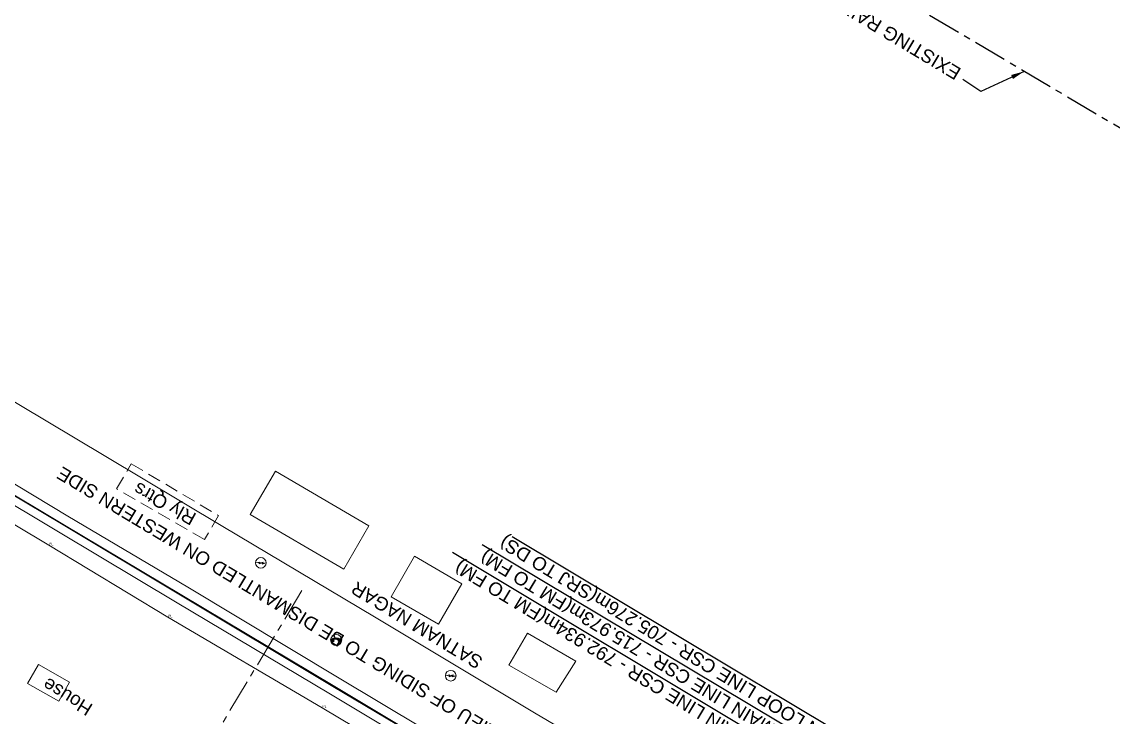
# Model space of a CAD drawing. Header units: metres. Extents: x 593168 to 611286, y 3401475 to 3412398.
# Drawn here: x 599851.9 to 600056.3, y 3408392.8 to 3408523 of the extents above; entities that cross this region are included whole.
import ezdxf
from ezdxf.enums import TextEntityAlignment as Align

# ---------------------------------------------------------------- set-up
doc = ezdxf.new("R2010")
doc.units = ezdxf.units.M
doc.header["$MEASUREMENT"] = 0
doc.linetypes.add('CENTER', pattern=[2, 1.25, -0.25, 0.25, -0.25])
doc.linetypes.add('DASHED', pattern=[0.75, 0.5, -0.25])
for name, color, linetype, lineweight in [('Electric Pole', 251, 'Continuous', 0), ('Existing IR Track', 143, 'Continuous', 0), ('Govt buliding', 251, 'Continuous', 0), ('IR PROP. DETAILS', 190, 'Continuous', 0), ('Pipe Line', 4, 'Continuous', 0), ('Residential Building Pucca', 251, 'Continuous', 0), ('Residential Building Semipucca', 251, 'Continuous', 0), ('SRJ CH. in Station', 7, 'Continuous', 0), ('Subroad Edge', 34, 'Continuous', 0), ('Telephone_Pole', 251, 'Continuous', 0), ('Text1', 251, 'Continuous', 0), ('Village Name', 7, 'Continuous', 0)]:
    doc.layers.add(name, color=color, linetype=linetype, lineweight=lineweight)
doc.layers.add('Existing Railway Boundary', color=7, linetype='CENTER')
doc.styles.get("Standard").update_dxf_attribs({"font": 'arial_0.ttf'})
doc.styles.add('Vill txt', font='arial_0.ttf', dxfattribs={"height": 3})
doc.dimstyles.new('ISO-25', dxfattribs={"dimtxt": 2.5, "dimasz": 2.5, "dimexe": 1.25, "dimexo": 0.625, "dimtad": 1, "dimtxsty": 'Standard', "dimcen": 2.5, "dimadec": 0, "dimazin": 0, "dimtfac": 1, "dimtmove": 0, "dimatfit": 3, "dimfxl": 1, "dimarcsym": 0})
doc.dimstyles.get("Standard").update_dxf_attribs({"dimtxt": 0.18, "dimasz": 0.18, "dimexe": 0.18, "dimexo": 0.0625, "dimgap": 0.09, "dimtad": 0, "dimtih": 1, "dimtoh": 1, "dimdec": 4, "dimzin": 0, "dimdsep": 46, "dimtxsty": 'Standard', "dimcen": 0.09, "dimadec": 0, "dimazin": 0, "dimtfac": 1, "dimtdec": 4, "dimtofl": 0, "dimtmove": 0, "dimatfit": 3, "dimfxl": 1, "dimtolj": 1, "dimtzin": 0, "dimarcsym": 0})

# ---------------------------------------------------------------- blocks, each defined once
blk = doc.blocks.new('EP')
blk.add_hatch(color=8).paths.add_polyline_path([(-0.21, -0.05), (-0.21, 0.16), (-0.93, -0.01), (-0.31, 0.07), (-0.31, -0.19), (0.31, 0), (0.31, -0.24), (0.94, -0.01), (0.41, -0.1), (0.43, 0.15)])
at = {"color": 8}
for p, q in [((-0.93, -0.01), (-0.21, 0.16)), ((-0.31, 0.07), (-0.93, -0.01)), ((-0.31, -0.19), (-0.31, 0.07)), ((0.31, 0), (-0.31, -0.19)), ((-0.21, 0.16), (-0.21, -0.05)), ((-0.21, -0.05), (0.43, 0.15)), ((0.31, -0.24), (0.31, 0)), ((0.43, 0.15), (0.41, -0.1)), ((0.94, -0.01), (0.31, -0.24)), ((0.41, -0.1), (0.94, -0.01))]:
    blk.add_line(p, q, dxfattribs=at)
blk.add_circle((0, 0), 1, dxfattribs=at)
blk = doc.blocks.new('TP')
at = {"layer": 'Telephone_Pole'}
blk.add_hatch(color=8, dxfattribs=at).paths.add_polyline_path([(0.49, 0.08, -0.516403), (0.5, 0.04, 0.157799), (0.42, -0.19, 0.257253), (0.43, -0.21), (0.7, -0.4, 0.297943), (0.73, -0.4, 0.213635), (0.94, -0.09, 0.292624), (0.86, 0.1, 0.314672), (-0.86, 0.1, 0.297888), (-0.94, -0.1, 0.205841), (-0.73, -0.4, 0.297943), (-0.7, -0.4), (-0.43, -0.21, 0.257253), (-0.42, -0.19, 0.155164), (-0.5, 0.04, -0.510878), (-0.49, 0.08, -0.167449)])
at = {"layer": 'Telephone_Pole', "color": 8}
for p, q in [((-0.7, -0.4), (-0.43, -0.21)), ((-0.44, -0.22), (-0.44, -0.22)), ((0.7, -0.4), (0.43, -0.21)), ((0.44, -0.22), (0.44, -0.22))]:
    blk.add_line(p, q, dxfattribs=at)
blk.add_circle((0, 0), 1.03, dxfattribs=at)
for centre, radius, start, end in [((0.01, -1.13), 1.5, 55.3659, 125.2353), ((-0.48, 0.05), 0.0243, 109.2181, 217.464), ((-0.82, -0.21), 0.402, 2.1844, 37.464), ((0.01, -1.34), 1.5, 71.1943, 109.2181), ((0.82, -0.21), 0.402, 141.9464, 177.8156), ((0.48, 0.06), 0.0243, 321.9464, 71.1943), ((0.75, -0.06), 0.194, 350.1231, 55.3659), ((-0.44, -0.19), 0.0258, 304.4776, 2.1844), ((0.44, -0.19), 0.0258, 177.8156, 235.5224), ((0.72, -0.38), 0.0258, 235.5224, 301.8866), ((0.49, -0.01), 0.462, 301.8866, 350.1231)]:
    blk.add_arc(centre, radius, start, end, dxfattribs=at)

msp = doc.modelspace()

# ---------------------------------------------------------------- linework, layer by layer
at = {"layer": 'Existing IR Track', "flags": 128}
msp.add_lwpolyline([(599953.8819, 3408370.6117), (599933.1033, 3408383.014), (599909.3811, 3408397.2151), (599881.0019, 3408414.1459), (599858.7381, 3408427.4473), (599832.5054, 3408443.1251), (599814.7325, 3408453.7146), (599788.5317, 3408469.4269), (599768.6156, 3408481.2662), (599748.4939, 3408493.3123), (599718.6366, 3408511.2497)], dxfattribs=at)
at = {"layer": 'Existing Railway Boundary', "ltscale": 5}
msp.add_lwpolyline([(600068.3432, 3408361.2078), (600130.6112, 3408459.8878), (599836.1292, 3408634.1143), (599768.1577, 3408518.5779), (599661.815, 3408580.4349), (599612.2027, 3408612.2329), (599553.6452, 3408693.0476), (599543.655, 3408685.9527), (599543.655, 3408683.2921), (599530.154, 3408666.7376), (599508.5547, 3408629.4251), (598272.8019, 3409311.3517), (598226.2603, 3409339.3887), (598151.2488, 3409384.2728), (597917.699, 3409525.8316), (597735.9935, 3409630.0193)], dxfattribs=at)
at = {"layer": 'Govt buliding', "color": 88, "linetype": 'DASHED', "ltscale": 5}
msp.add_polyline3d([(599888.7294, 3408430.5033, 261.6364), (599886.0934, 3408426.0103, 260.1239), (599869.6417, 3408435.5183, 260.1849), (599872.3866, 3408440.1969, 260.1849)], close=True, dxfattribs=at)
at = {"layer": 'IR PROP. DETAILS'}
for points in [[(600077.132, 3408292.8484, -0.01232338), (600040.6865, 3408315.903), (599989.7502, 3408349.9099, 0.01420223), (599947.6506, 3408376.3202), (599940.3295, 3408380.6281), (599933.9632, 3408384.4526), (599910.2409, 3408398.6538), (599881.8606, 3408415.5852), (599859.5977, 3408428.886), (599833.3643, 3408444.5643), (599815.5925, 3408455.1532), (599789.3909, 3408470.866), (599769.4742, 3408482.7056), (599749.3559, 3408494.7496), (599719.4838, 3408512.6636), (599673.1641, 3408540.5174)], [(599727.2245, 3408525.5444), (599757.0707, 3408507.6136), (599777.159, 3408495.5875), (599797.0806, 3408483.745), (599823.2887, 3408468.0283), (599841.0508, 3408457.4452), (599867.291, 3408441.7629), (599889.5457, 3408428.467), (599917.9358, 3408411.5297), (599941.6594, 3408397.3277), (599947.9367, 3408393.5561), (599955.2578, 3408389.2481, -0.01420223), (599998.079, 3408362.3851), (600049.0153, 3408328.3781, 0.01232338), (600084.8361, 3408305.7188)]]:
    msp.add_lwpolyline(points, format="xyb", dxfattribs=at)
at = {"layer": 'Pipe Line'}
msp.add_polyline3d([(600196.803, 3408218.776, 259.189), (600178.618, 3408232.53, 259.195), (600163.125, 3408242.123, 259.196), (600136.915, 3408257.691, 259.167), (600111.276, 3408272.775, 259.1), (600084.915, 3408288.453, 258.998), (600059.13, 3408303.882, 258.969), (599984.187, 3408348.936, 258.923), (599955.791, 3408365.898, 258.994), (599931.935, 3408380.325, 258.94), (599908.133, 3408394.497, 258.927), (599879.266, 3408411.472, 258.87), (599856.958, 3408424.961, 258.89), (599831.098, 3408440.387, 259.174), (599813.093, 3408451.16, 258.999), (599790.189, 3408464.58, 258.696)], dxfattribs=at)
at = {"layer": 'Residential Building Pucca'}
for points in [[(599916.9098, 3408428.5738, 259.758), (599912.1866, 3408420.4906, 258.9802), (599894.6971, 3408430.6962, 262.1733), (599899.4284, 3408438.7934, 262.1733)], [(599929.9214, 3408410.1522, 258.8183), (599921.0792, 3408415.3043, 259.1152), (599925.4585, 3408422.8771, 259.4898), (599934.3043, 3408417.7229, 259.4898)], [(599951.9833, 3408397.4394, 261.8134), (599943.1404, 3408402.5176, 259.3161), (599946.5928, 3408408.492, 259.3606), (599955.697, 3408403.2637, 259.3606)]]:
    msp.add_polyline3d(points, close=True, dxfattribs=at)
at = {"layer": 'Residential Building Semipucca'}
msp.add_polyline3d([(599854.9872, 3408402.6228, 261.9014), (599860.8427, 3408399.3301, 260.1589), (599858.8302, 3408395.7382, 260.1529), (599852.9746, 3408399.0309, 261.8954)], close=True, dxfattribs=at)
at = {"layer": 'SRJ CH. in Station', "color": 7, "linetype": 'CENTER', "lineweight": 15, "ltscale": 5}
msp.add_line((599904.3699, 3408416.4986), (599806.6834, 3408253.3634), dxfattribs=at)
at = {"layer": 'Subroad Edge'}
for points in [[(600062.7119, 3408314.8112, 258.3244), (600054.3427, 3408324.6072, 257.9765), (600050.1303, 3408327.1114, 258.0025), (600038.8428, 3408324.8954, 258.7833), (600033.6401, 3408325.334, 258.9132), (600017.7022, 3408334.6942, 258.8612), (599985.7523, 3408353.6565, 258.8153), (599971.8596, 3408361.7165, 258.8503), (599958.0799, 3408370.1833, 258.8483), (599933.8271, 3408384.4543, 258.7283), (599910.1669, 3408398.4982, 258.7313), (599881.5981, 3408415.5896, 258.6693), (599859.3012, 3408428.9688, 258.6363), (599833.3003, 3408444.4707, 258.6693), (599815.576, 3408455.1364, 258.5903), (599789.391, 3408470.7737, 258.5183), (599766.6174, 3408484.4199, 258.5763), (599749.4404, 3408494.9273, 258.2844), (599724.9509, 3408511.5129, 258.0505)], [(599726.0049, 3408512.9598, 257.8805), (599750.3013, 3408496.3323, 258.2194), (599767.5428, 3408485.9494, 258.5763), (599790.1942, 3408472.5447, 258.4984), (599816.6152, 3408456.7961, 258.5843), (599834.2788, 3408446.1735, 258.6603), (599860.5023, 3408430.3828, 258.6063), (599882.9644, 3408417.084, 258.6553), (599911.3693, 3408400.082, 258.7443), (599934.8299, 3408386.0384, 258.7073), (599958.964, 3408371.5989, 258.8742), (599972.739, 3408363.2805, 258.8133), (599986.9567, 3408355.4239, 258.8063), (600019.2669, 3408336.5066, 258.7773), (600034.3917, 3408327.6145, 258.8313), (600051.2856, 3408332.0389, 257.9485), (600057.4122, 3408339.9546, 257.8835)]]:
    msp.add_polyline3d(points, dxfattribs=at)

# ---------------------------------------------------------------- block references
at = {"layer": 'Electric Pole', "xscale": 0.9997078269552191, "yscale": 0.9997078269552191, "zscale": 0.9997078269552191}
for p in [(599896.6581, 3408421.6493, 263.095), (599932.241, 3408400.5168, 265.7222)]:
    msp.add_blockref('EP', p, dxfattribs=at)
at = {"layer": 'Telephone_Pole', "xscale": 0.9997078269552191, "yscale": 0.9997078269552191, "zscale": 0.9997078269552191}
for p in [(599910.7628, 3408407.2246, 261.1736), (599910.7955, 3408407.207, 258.8942)]:
    msp.add_blockref('TP', p, dxfattribs=at)

# ---------------------------------------------------------------- texts
at = {"layer": 'Existing Railway Boundary', "linetype": 'Continuous', "ltscale": 5}
msp.add_text('EXISTING RAILWAY BOUNDARY', height=2.5, rotation=149, dxfattribs=at).set_placement((599981.9908, 3408541.7861, 613.7163), align=Align.RIGHT)
at = {"layer": 'IR PROP. DETAILS'}
msp.add_text('GOODS PLATFORM 15M WIDE IN LIEU OF SIDING TO BE DISMANTLED ON WESTERN SIDE', height=2.5, rotation=149, dxfattribs=at).set_placement((599858.8273, 3408438.728, 613.7163), align=Align.MIDDLE_RIGHT)
at = {"layer": 'Pipe Line'}
for p in [(599856.958, 3408424.961, 258.89), (599879.266, 3408411.472, 258.87), (599908.133, 3408394.497, 258.927)]:
    msp.add_text('PL', height=0.5, dxfattribs=at).set_placement(p)
at = {"layer": 'SRJ CH. in Station', "color": 7, "lineweight": 15}
for s, p in [('DN LOOP LINE CSR - 705.276m(SRJ TO DS)', (599972.556, 3408407.1969)), ('DN MAIN LINE CSR - 715.973m(FM TO FM)', (599967.9484, 3408405.1075)), ('UP MAIN LINE CSR - 792.934m(FM TO FM)', (599963.0684, 3408403.2074))]:
    msp.add_text(s, height=2.5, rotation=148.898117, dxfattribs=at).set_placement(p, align=Align.MIDDLE_CENTER)
at = {"layer": 'Text1', "color": 88}
msp.add_text('Rly Qtrs', height=2.5, rotation=151.044359, dxfattribs=at).set_placement((599884.7879, 3408430.7524, 156.3202))
at = {"layer": 'Text1'}
msp.add_text('House', height=2.5, rotation=148.408608, dxfattribs=at).set_placement((599865.3889, 3408394.9842, 156.3202))
at = {"layer": 'Village Name', "style": 'Vill txt'}
for s, p in [('SATNAM NAGAR', (599938.4748, 3408403.7598, 416.755)), ('DORAHA RAILWAY STATION', (599853.9519, 3408383.5486, 156.3202))]:
    msp.add_text(s, height=2.5, rotation=148.676336, dxfattribs=at).set_placement(p)

# ---------------------------------------------------------------- leaders
at = {"layer": 'Existing Railway Boundary', "linetype": 'Continuous', "ltscale": 5}
msp.add_leader([(600039.6618, 3408513.6968), (600031.5518, 3408509.9525), (600028.158, 3408512.1763)], dimstyle='ISO-25', override={"dimtxt": 3, "dimasz": 2.5, "dimgap": 0.625, "dimtad": 0, "dimdec": 3, "dimzin": 2, "dimtdec": 3}, dxfattribs=at)
at = {"layer": 'SRJ CH. in Station', "color": 7, "lineweight": 15}
for points in [[(599954.177, 3408304.7063), (600005.0454, 3408389.8381), (599943.7784, 3408426.5054)], [(599942.366, 3408300.7903), (599993.8078, 3408386.8959), (599932.5408, 3408423.5632)], [(599948.2149, 3408302.7445), (599999.4209, 3408388.3573), (599938.1539, 3408425.0246)]]:
    msp.add_leader(points, dimstyle='Standard', override={"dimasz": 3, "dimgap": 0.25}, dxfattribs=at)

doc.saveas('drawing.dxf')
